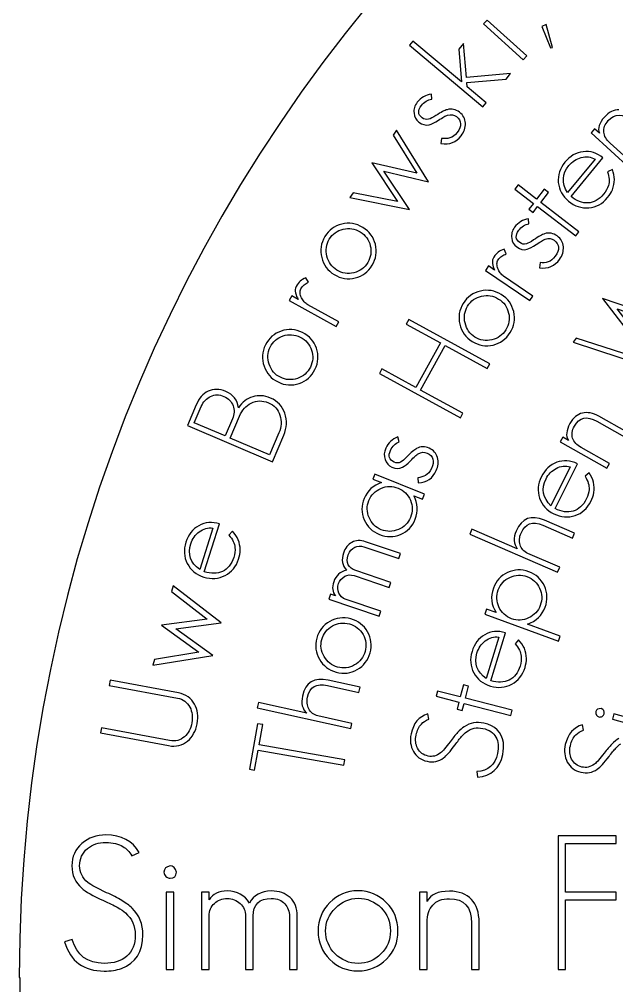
# Model space of a CAD drawing. Extents: x 17 to 567, y 64 to 412.
# Drawn here: x 17.2 to 80.5, y 249.4 to 351.6 of the extents above; entities that cross this region are included whole.
import ezdxf

# ---------------------------------------------------------------- set-up
doc = ezdxf.new("R2010")
doc.units = 0
doc.layers.add('Names', color=7, linetype='CONTINUOUS')

msp = doc.modelspace()

# ---------------------------------------------------------------- linework, layer by layer
at = {"layer": 'Names', "color": 7}
for points in [[(70.947102, 347.731743), (66.740981, 351.511842), (66.365557, 351.094105), (70.571693, 347.314018), (70.947102, 347.731743)], [(73.008298, 351.047781), (72.53027, 350.839185), (73.462992, 348.572421), (73.67478, 348.61787), (73.008298, 351.047781)], [(69.23968, 345.841512), (64.551413, 345.434598), (64.249145, 349.033352), (63.738097, 348.425152), (64.02725, 344.980977), (58.901036, 349.288382), (58.539747, 348.858405), (66.297367, 342.339907), (66.658657, 342.76989), (64.645992, 344.461076), (64.607454, 344.904997), (68.763823, 345.275236), (69.23968, 345.841512)], [(60.886783, 343.132619), (60.85665, 343.675391)], [(63.834806, 341.751449), (63.834795, 341.751519)], [(57.155173, 339.864782), (56.796277, 339.346845), (59.310346, 335.305758), (54.544301, 336.409507), (57.255035, 332.315515), (52.569265, 333.246736), (52.226049, 332.751441), (58.519726, 331.472215), (55.827176, 335.520555), (60.547549, 334.398592), (57.155173, 339.864782)], [(78.627295, 339.530619), (78.121431, 339.991762), (77.743363, 339.57702), (81.92264, 335.767228), (82.300707, 336.181991), (79.760674, 338.497466)], [(61.930458, 339.000109), (61.864494, 338.445083)], [(78.197975, 336.787699), (75.269838, 333.256275)], [(75.628703, 332.852463), (79.011046, 336.931708)], [(78.197975, 336.78764), (78.197975, 336.787699)], [(80.001166, 335.701462), (79.498704, 335.460168)], [(73.230695, 333.266265), (72.785941, 333.608556), (71.984173, 332.566713), (70.020047, 334.078284), (69.677768, 333.633541), (71.641894, 332.121967), (71.174204, 331.514267), (71.61898, 331.171987), (72.086637, 331.779688), (76.123509, 328.672946), (76.465788, 329.117692), (72.428918, 332.224431), (73.230695, 333.266265)], [(71.176809, 329.962163), (71.130058, 330.503747)], [(53.310217, 329.110394), (53.310217, 329.110394)], [(53.594373, 329.578781), (53.594373, 329.578781)], [(74.165799, 328.671865), (74.1659, 328.671944)], [(68.770223, 326.775891), (68.554642, 327.28671)], [(82.387973, 326.519537), (82.052242, 326.052191), (87.052757, 319.307255), (78.975579, 322.07469), (84.168471, 315.292396), (76.180287, 317.878597), (75.860642, 317.433663), (85.741648, 314.196197), (80.510247, 320.972175), (88.593738, 318.16624), (82.387973, 326.519537)], [(67.528553, 325.070289), (66.894318, 325.501248), (66.578915, 325.037035), (71.25648, 321.85884), (71.571872, 322.323034), (68.491176, 324.416241)], [(72.346893, 325.863399), (72.297843, 325.306619)], [(47.827458, 323.776598), (47.564238, 324.264726)], [(46.752645, 321.961144), (46.08048, 322.330151), (45.810407, 321.838209), (50.767714, 319.116861), (51.037789, 319.608823), (47.772822, 321.401123)], [(67.960974, 322.00622), (67.960974, 322.00622)], [(68.250452, 322.471325), (68.250452, 322.471325)], [(67.033047, 315.143024), (58.455052, 319.833592), (58.185804, 319.34119), (61.802018, 317.363811), (59.220151, 312.642181), (55.603939, 314.619569), (55.341122, 314.138899), (63.919089, 309.44833), (64.181928, 309.929001), (59.712555, 312.372926), (62.29442, 317.094556), (66.763793, 314.650621), (67.033047, 315.143024)], [(46.963045, 317.971682), (46.963206, 317.971591)], [(47.205866, 318.462763), (47.205776, 318.462813)], [(35.963208, 310.825867), (35.027543, 308.634499), (44.018908, 304.79539), (45.218096, 307.603937)], [(38.885549, 311.707014), (38.885439, 311.707446)], [(43.600607, 311.034259), (43.600632, 311.034119)], [(43.81577, 311.537833), (43.815748, 311.537883)], [(39.802181, 309.32089), (39.03325, 307.520002), (35.758927, 308.918089), (36.495522, 310.64327)], [(44.707186, 307.836745), (43.717887, 305.51973), (39.549253, 307.299637), (40.538572, 309.616662)], [(78.347248, 309.086971), (81.289423, 307.418568), (81.566484, 307.907107)], [(81.566484, 307.907107), (78.576672, 309.602508)], [(57.440466, 306.891861), (57.286649, 307.413223)], [(75.364885, 307.047479), (74.769466, 307.385134), (74.492643, 306.896955), (79.411906, 304.107428), (79.688738, 304.595606), (76.698927, 306.291007)], [(60.626577, 306.223597), (60.626676, 306.224299)], [(73.944393, 299.834566), (76.305483, 304.578629)], [(75.546799, 304.252806), (73.502845, 300.145853)], [(75.546799, 304.252896), (75.546799, 304.252806)], [(77.550385, 303.607107), (77.116342, 303.25739)], [(60.111521, 301.360974), (54.87079, 303.485903), (54.659685, 302.965432), (55.573241, 302.595034)], [(59.404002, 303.108847), (59.466963, 302.5535)], [(57.327622, 301.999627), (57.327659, 302.001828)], [(58.998951, 301.206476), (59.900092, 300.841103), (60.111521, 301.360974)], [(75.997158, 297.236683), (72.816074, 298.609405)], [(37.723925, 297.774543), (36.330571, 293.4038)], [(36.814709, 293.163485), (38.424028, 298.212329)], [(37.723925, 297.774543), (37.723925, 297.774543)], [(39.802709, 297.442073), (39.42711, 297.030233)], [(69.931785, 295.588571), (65.129283, 297.660957), (64.906999, 297.145671), (74.210455, 293.131032), (74.432733, 293.646298), (71.050582, 295.105768)], [(72.644186, 298.071886), (75.774615, 296.721027), (75.997158, 297.236683)], [(53.704323, 295.797014), (57.400785, 294.545526), (57.580818, 295.076969)], [(57.580818, 295.076969), (53.884364, 296.328466)], [(52.672369, 292.748822), (56.368826, 291.497344), (56.548889, 292.029297), (52.852433, 293.280795)], [(70.966753, 292.647769), (70.966804, 292.647689)], [(71.155317, 293.162134), (71.155309, 293.162044)], [(33.507183, 291.675446), (33.352681, 291.064532), (37.123991, 288.161429), (32.273511, 287.524078), (36.247592, 284.640404), (31.53274, 283.869617), (31.384855, 283.285431), (37.727557, 284.29403), (33.786521, 287.141357), (38.600623, 287.745634), (33.507183, 291.675446)], [(50.692019, 290.614763), (50.160456, 290.794827), (49.980393, 290.263264), (55.336877, 288.449763), (55.516938, 288.981326), (51.820487, 290.232823)], [(67.691519, 288.846388), (66.688719, 289.214093), (66.495411, 288.686795), (74.298974, 285.825504), (74.492273, 286.352822), (71.008316, 287.630247)], [(52.174953, 287.640607), (52.175021, 287.640697)], [(52.320165, 288.168936), (52.320165, 288.168936)], [(67.988183, 286.258116), (66.661879, 281.866582)], [(67.149396, 281.633804), (68.681481, 286.706563)], [(67.988183, 286.258116), (67.988183, 286.258116)], [(70.071691, 285.957649), (69.702454, 285.540103)], [(34.077475, 280.344328), (26.862094, 281.686769), (26.759397, 281.135035), (33.974778, 279.792585)], [(49.857838, 281.134645), (53.18502, 280.390085), (53.307753, 280.938144)], [(53.307753, 280.938144), (49.926762, 281.694757)], [(64.777256, 281.053512), (64.233671, 281.192955), (63.906857, 279.919595), (61.506224, 280.535734), (61.366784, 279.992139), (63.767394, 279.376), (63.576838, 278.633271), (64.120426, 278.493829), (64.310991, 279.236557), (69.245014, 277.970204), (69.38446, 278.513799), (64.450451, 279.780172), (64.777256, 281.053512)], [(34.077337, 280.344328), (34.077475, 280.344328)], [(47.655229, 278.189869), (42.550898, 279.332135), (42.428346, 278.784466), (52.316493, 276.571667), (52.439045, 277.119346), (48.84435, 277.923767)], [(60.579429, 277.552598), (60.46236, 278.123291)], [(78.80939, 278.682562), (78.80939, 278.682542)], [(85.621444, 276.602819), (80.173172, 278.118386), (80.022548, 277.577313), (85.470822, 276.061746), (85.621444, 276.602819)], [(42.995856, 276.991225), (42.443228, 277.088925), (41.591498, 272.275341), (42.144126, 272.177641), (42.521051, 274.307886), (51.595553, 272.702216), (51.693236, 273.254841), (42.618731, 274.86051), (42.995856, 276.991225)], [(66.39998, 277.145773), (66.399791, 277.145773)], [(33.140574, 275.309628), (25.925218, 276.652099), (25.82503, 276.113479), (33.040388, 274.771039)], [(76.939973, 276.394366), (76.835446, 276.967471)], [(65.651259, 272.027298), (65.722731, 271.438516)], [(80.41423, 258.465501), (80.41423, 259.278222), (75.060231, 259.278222), (75.060231, 264.434306), (80.41423, 264.434306), (80.41423, 265.247055), (74.266874, 265.247055), (74.266874, 251.088432), (75.060231, 251.088432), (75.060231, 258.465501), (80.41423, 258.465501)], [(29.151758, 263.125331), (29.925165, 263.462406)], [(33.858087, 261.400047), (33.858042, 261.399977)], [(33.600223, 251.088432), (33.600223, 259.278222), (32.786882, 259.278222), (32.786882, 251.088432), (33.600223, 251.088432)], [(37.324933, 258.465501), (37.324933, 259.278222), (36.512184, 259.278222), (36.512184, 251.088432), (37.324933, 251.088432), (37.324933, 256.740152)], [(60.390078, 258.286961), (60.390078, 259.278222), (59.577326, 259.278222), (59.577326, 251.088432), (60.390078, 251.088432), (60.390078, 256.065982)], [(41.172017, 256.740152), (41.172017, 251.088432), (41.985359, 251.088432), (41.985359, 256.740152)], [(45.832471, 256.740152), (45.832471, 251.088432), (46.645218, 251.088432)], [(46.645218, 251.088432), (46.645218, 256.740152)], [(65.089865, 255.986692), (65.089865, 251.088432), (65.903204, 251.088432)], [(65.903204, 251.088432), (65.903204, 256.065982)], [(30.322145, 254.756996), (30.322145, 254.756996)], [(56.517108, 255.173353), (56.517108, 255.173353)], [(57.310491, 255.173353), (57.310491, 255.173353)], [(22.845832, 254.281319), (22.033087, 254.003536)], [(17.236902, 250.24564), (17.308104, 250.24564), (17.308104, 88.496792), (33.497255, 88.496792), (33.497255, 64.24873), (98.182529, 64.24873), (98.182529, 88.496792), (114.300364, 88.496792), (114.300364, 102.047175)]]:
    msp.add_lwpolyline(points, dxfattribs=at)
for points in [[(178.985759, 411.9945), (89.665474, 411.9945), (17.236902, 339.565906), (17.236902, 250.24564)], [(60.85665, 343.675391), (60.241905, 343.597114), (59.741776, 343.308796), (59.356241, 342.810699)], [(59.356241, 342.810699), (59.076796, 342.44961), (58.962428, 342.070634), (59.013209, 341.67379)], [(59.867944, 341.167604), (59.413219, 341.519533), (59.387071, 341.955456), (59.789464, 342.475397)], [(59.789464, 342.475397), (60.085467, 342.857847), (60.451249, 343.076934), (60.886783, 343.132619)], [(59.013209, 341.67379), (59.050849, 341.275075), (59.221345, 340.958399), (59.524482, 340.723787)], [(61.320587, 341.411382), (61.008827, 341.202566), (60.752197, 341.072075), (60.550682, 341.020171)], [(62.033796, 341.829049), (61.835013, 341.728857), (61.597328, 341.589622), (61.320587, 341.411382)], [(62.510791, 342.031704), (62.391428, 341.996768), (62.232529, 341.929229), (62.033796, 341.829049)], [(62.169043, 341.265713), (62.326514, 341.357204), (62.454886, 341.422502), (62.553997, 341.461293)], [(63.834795, 341.751519), (63.430528, 342.064408), (62.989181, 342.157792), (62.510791, 342.031704)], [(62.553997, 341.461293), (62.926014, 341.554187), (63.238374, 341.502833), (63.491082, 341.307245)], [(64.450101, 340.599934), (64.429584, 341.065818), (64.224851, 341.449652), (63.834806, 341.751449)], [(80.702523, 342.030423), (80.153504, 342.023423), (79.642222, 341.761767), (79.168718, 341.24232)], [(79.57358, 340.873249), (80.299139, 341.669175), (81.103752, 341.664389), (81.987384, 340.859533)], [(59.524482, 340.723787), (59.878293, 340.449947), (60.238482, 340.355942), (60.605046, 340.44178)], [(60.550682, 341.020171), (60.297774, 340.962011), (60.07019, 341.011169), (59.867944, 341.167604)], [(60.605046, 340.44178), (60.857793, 340.49974), (61.188894, 340.659043), (61.598358, 340.919548)], [(61.598358, 340.919548), (61.821328, 341.05876), (62.011523, 341.174149), (62.169043, 341.265713)], [(63.491082, 341.307245), (64.068723, 340.860168), (64.09497, 340.297344), (63.569763, 339.618811)], [(64.013616, 339.27538), (64.326493, 339.679644), (64.471985, 340.121155), (64.450101, 340.599934)], [(79.168718, 341.24232), (78.609066, 340.628393), (78.42859, 340.05783), (78.627295, 339.530619)], [(79.105704, 339.669013), (79.060757, 340.080462), (79.216845, 340.481883), (79.57358, 340.873249)], [(63.569763, 339.618811), (63.329518, 339.308384), (63.070923, 339.116066), (62.79403, 339.041853)], [(79.760674, 338.497466), (79.362706, 338.860237), (79.144374, 339.250765), (79.105704, 339.669013)], [(61.864494, 338.445083), (62.760815, 338.305411), (63.477188, 338.582243), (64.013616, 339.27538)], [(62.79403, 339.041853), (62.537128, 338.96357), (62.249276, 338.949456), (61.930458, 339.000109)], [(76.9177, 337.58229), (76.167505, 337.4928), (75.524346, 337.124825), (74.988239, 336.478245)], [(79.011046, 336.931708), (78.371533, 337.46195), (77.673762, 337.678821), (76.9177, 337.58229)], [(74.988239, 336.478245), (74.446426, 335.824807), (74.212137, 335.105996), (74.285351, 334.321864)], [(75.409961, 336.128459), (75.765412, 336.557135), (76.199495, 336.83757), (76.712259, 336.969758)], [(76.712259, 336.969758), (77.243802, 337.11011), (77.739048, 337.049638), (78.197975, 336.78764)], [(75.269838, 333.256275), (74.617481, 334.271631), (74.664189, 335.229031), (75.409961, 336.128459)], [(79.498704, 335.460168), (79.686974, 334.900823), (79.719159, 334.417622), (79.595201, 334.010556)], [(80.006162, 333.562819), (80.295377, 334.283482), (80.293695, 334.996361), (80.001166, 335.701462)], [(74.285351, 334.321864), (74.357428, 333.550658), (74.720247, 332.894045), (75.373885, 332.352055)], [(79.595201, 334.010556), (79.495198, 333.690208), (79.322964, 333.382386), (79.078114, 333.087071)], [(79.499796, 332.737398), (79.727098, 333.011467), (79.895841, 333.286605), (80.006162, 333.562819)], [(75.373885, 332.352055), (76.020261, 331.816115), (76.735514, 331.584768), (77.519663, 331.658005)], [(77.423744, 332.164233), (76.817234, 332.133699), (76.218895, 332.363236), (75.628703, 332.852463)], [(79.078114, 333.087071), (78.600317, 332.510844), (78.048872, 332.20323), (77.423744, 332.164233)], [(77.519663, 331.658005), (78.297938, 331.724172), (78.957983, 332.083969), (79.499796, 332.737398)], [(53.594373, 329.578781), (52.891964, 330.004886), (52.151991, 330.122807), (51.374458, 329.932561)], [(71.130058, 330.503747), (70.518006, 330.406547), (70.026936, 330.103136), (69.656875, 329.593437)], [(51.374458, 329.932561), (50.596944, 329.742238), (49.997442, 329.299787), (49.575949, 328.605007)], [(50.044342, 328.320846), (50.390112, 328.89083), (50.880346, 329.250156), (51.515016, 329.398856)], [(51.515016, 329.398856), (52.142088, 329.552224), (52.740473, 329.456116), (53.310217, 329.110394)], [(53.310217, 329.110394), (53.872088, 328.769526), (54.231303, 328.279385), (54.387857, 327.639923)], [(54.928894, 327.792167), (54.741527, 328.557128), (54.296753, 329.152676), (53.594373, 329.578781)], [(69.656875, 329.593437), (69.388632, 329.223949), (69.285959, 328.841639), (69.348872, 328.446534)], [(70.218819, 327.966795), (69.753536, 328.304629), (69.714006, 328.739534), (70.100148, 329.271576)], [(70.100148, 329.271576), (70.3843, 329.662928), (70.743177, 329.893131), (71.176809, 329.962163)], [(49.575949, 328.605007), (49.149844, 327.902601), (49.03829, 327.164136), (49.241289, 326.389636)], [(49.793962, 326.535305), (49.629647, 327.179514), (49.712951, 327.774709), (50.044342, 328.320846)], [(69.348872, 328.446534), (69.398823, 328.049159), (69.578847, 327.737871), (69.889043, 327.512663)], [(71.663295, 328.255009), (71.358105, 328.036606), (71.105587, 327.898424), (70.905782, 327.840365)], [(72.363381, 328.694347), (72.16779, 328.588), (71.934462, 328.441671), (71.663295, 328.255009)], [(71.955934, 327.771946), (72.174568, 327.918005), (72.361106, 328.039098), (72.515755, 328.135448)], [(72.833941, 328.91139), (72.715718, 328.87285), (72.558941, 328.800477), (72.363381, 328.694347)], [(72.515755, 328.135448), (72.670484, 328.231746), (72.796643, 328.300907), (72.894503, 328.34267)], [(74.1659, 328.671944), (73.752239, 328.972271), (73.308244, 329.052084), (72.833941, 328.91139)], [(72.894503, 328.34267), (73.263509, 328.446968), (73.5773, 328.405233), (73.835872, 328.217383)], [(73.835872, 328.217383), (74.426959, 327.788214), (74.470449, 327.226481), (73.966417, 326.532133)], [(74.816135, 327.539771), (74.781701, 328.004785), (74.564835, 328.38217), (74.165799, 328.671865)], [(54.387857, 327.639923), (54.541448, 327.01296), (54.44788, 326.418417), (54.106902, 325.856312)], [(54.574951, 325.572391), (55.001194, 326.27502), (55.11918, 327.014944), (54.928894, 327.792167)], [(68.554642, 327.28671), (68.29048, 327.190413), (68.080628, 327.084735), (67.925098, 326.969538)], [(69.889043, 327.512663), (70.251083, 327.249804), (70.613995, 327.166899), (70.977754, 327.263927)], [(70.905782, 327.840365), (70.654768, 327.774402), (70.425793, 327.816631), (70.218819, 327.966795)], [(70.977754, 327.263927), (71.22861, 327.329696), (71.554665, 327.499018), (71.955934, 327.771946)], [(74.42047, 326.202446), (74.720808, 326.616105), (74.852691, 327.061881), (74.816135, 327.539771)], [(49.241289, 326.389636), (49.43162, 325.612421), (49.874111, 325.01307), (50.568897, 324.59158)], [(50.853027, 325.059968), (50.306653, 325.391436), (49.953624, 325.883216), (49.793962, 326.535305)], [(67.453468, 326.446024), (67.325206, 326.257059), (67.278879, 326.034592), (67.314487, 325.778599)], [(67.925098, 326.969538), (67.769689, 326.854278), (67.612379, 326.679901), (67.453468, 326.446024)], [(67.794364, 325.717419), (67.792388, 325.884469), (67.834507, 326.032241), (67.921714, 326.160621)], [(67.921714, 326.160621), (68.024409, 326.311695), (68.148335, 326.437331), (68.293384, 326.537337)], [(68.293384, 326.537337), (68.438533, 326.63734), (68.597393, 326.716709), (68.770223, 326.775891)], [(72.297843, 325.306619), (73.198022, 325.194565), (73.905564, 325.493298), (74.42047, 326.202446)], [(73.966417, 326.532133), (73.735802, 326.214497), (73.483256, 326.014354), (73.208752, 325.931668)], [(52.643413, 324.790563), (52.003836, 324.634003), (51.407046, 324.723895), (50.853027, 325.059968)], [(54.106902, 325.856312), (53.770826, 325.302296), (53.282991, 324.947053), (52.643413, 324.790563)], [(52.788673, 324.237619), (53.553408, 324.42498), (54.148823, 324.869984), (54.574951, 325.572391)], [(67.314487, 325.778599), (67.350124, 325.52261), (67.421514, 325.2865), (67.528553, 325.070289)], [(67.88886, 325.222825), (67.8282, 325.385551), (67.796867, 325.550299), (67.794364, 325.717419)], [(68.144923, 324.759111), (68.034922, 324.90563), (67.949564, 325.060218), (67.88886, 325.222825)], [(73.208752, 325.931668), (72.954385, 325.845382), (72.667111, 325.822587), (72.346893, 325.863399)], [(47.564238, 324.264726), (47.310345, 324.143772), (47.111454, 324.018685), (46.967518, 323.889383)], [(50.568897, 324.59158), (51.271303, 324.165475), (52.011227, 324.047484), (52.788673, 324.237619)], [(68.491176, 324.416241), (68.370442, 324.498425), (68.255015, 324.612511), (68.144923, 324.759111)], [(46.547526, 323.323605), (46.43753, 323.123461), (46.412655, 322.8975), (46.472441, 322.646034)], [(46.967518, 323.889383), (46.823511, 323.759981), (46.683617, 323.571468), (46.547526, 323.323605)], [(46.95608, 322.630528), (46.93782, 322.796677), (46.965167, 322.947752), (47.040978, 323.083791)], [(47.040978, 323.083791), (47.128836, 323.244004), (47.240438, 323.380723), (47.375312, 323.493989)], [(47.375312, 323.493989), (47.510189, 323.607185), (47.660975, 323.701441), (47.827458, 323.776598)], [(68.250452, 322.471325), (67.552948, 322.905418), (66.814395, 323.031788), (66.034739, 322.850422)], [(46.472441, 322.646034), (46.532233, 322.394557), (46.625578, 322.166274), (46.752645, 321.961144)], [(47.096889, 322.147124), (47.021121, 322.303224), (46.974337, 322.464388), (46.95608, 322.630528)], [(47.395694, 321.709698), (47.272228, 321.845256), (47.172725, 321.990975), (47.096889, 322.147124)], [(66.034739, 322.850422), (65.255075, 322.668987), (64.650575, 322.233412), (64.221157, 321.543488)], [(64.686293, 321.254022), (65.03854, 321.82), (65.532835, 322.173711), (66.169176, 322.315156)], [(66.169176, 322.315156), (66.797959, 322.461215), (67.395228, 322.3583), (67.960974, 322.00622)], [(67.960974, 322.00622), (68.518924, 321.658946), (68.872498, 321.164722), (69.02176, 320.523537)], [(69.564504, 320.669576), (69.386029, 321.436639), (68.947922, 322.037212), (68.250452, 322.471325)], [(47.772822, 321.401123), (47.644792, 321.471394), (47.519158, 321.574339), (47.395694, 321.709698)], [(64.221157, 321.543488), (63.787074, 320.845986), (63.667092, 320.108844), (63.861239, 319.33209)], [(64.415554, 319.471413), (64.258546, 320.117472), (64.348687, 320.711659), (64.686293, 321.254022)], [(69.02176, 320.523537), (69.16827, 319.894845), (69.067804, 319.301419), (68.720462, 318.743239)], [(69.185226, 318.453974), (69.619461, 319.151706), (69.745888, 319.89024), (69.564504, 320.669576)], [(47.205776, 318.462813), (46.469159, 318.826564), (45.721772, 318.880059), (44.963611, 318.623247)], [(63.861239, 319.33209), (64.042677, 318.552755), (64.478289, 317.948388), (65.168213, 317.518999)], [(65.457711, 317.984105), (64.915127, 318.321769), (64.567751, 318.817555), (64.415554, 319.471413)], [(44.963611, 318.623247), (44.205452, 318.366455), (43.646457, 317.873732), (43.286626, 317.145128)], [(43.777682, 316.90267), (44.072855, 317.500391), (44.530179, 317.900779), (45.149629, 318.103827)], [(45.149629, 318.103827), (45.761069, 318.310818), (46.365549, 318.266773), (46.963045, 317.971682)], [(46.963206, 317.971591), (47.55246, 317.680614), (47.952708, 317.223358), (48.163991, 316.599851)], [(48.689915, 316.798264), (48.437168, 317.544165), (47.942483, 318.098982), (47.205866, 318.462763)], [(67.244874, 317.694268), (66.60357, 317.545016), (66.007852, 317.641815), (65.457711, 317.984105)], [(68.720462, 318.743239), (68.37807, 318.193078), (67.886207, 317.843431), (67.244874, 317.694268)], [(67.383818, 317.139702), (68.15065, 317.318395), (68.751111, 317.756482), (69.185226, 318.453974)], [(43.286626, 317.145128), (42.922873, 316.408486), (42.875609, 315.663155), (43.144903, 314.909105)], [(43.682742, 315.102132), (43.463199, 315.729723), (43.49492, 316.329896), (43.777682, 316.90267)], [(65.168213, 317.518999), (65.865716, 317.084877), (66.60425, 316.958447), (67.383818, 317.139702)], [(48.163991, 316.599851), (48.37121, 315.988507), (48.329446, 315.388114), (48.038244, 314.798602)], [(48.529251, 314.556165), (48.893146, 315.293037), (48.946683, 316.0404), (48.689915, 316.798264)], [(43.144903, 314.909105), (43.401694, 314.151261), (43.894392, 313.592431), (44.623019, 313.232604)], [(44.865434, 313.723925), (44.292427, 314.006894), (43.898202, 314.466293), (43.682742, 315.102132)], [(48.038244, 314.798602), (47.751328, 314.217609), (47.296059, 313.821495), (46.672407, 313.610279)], [(46.865117, 313.071929), (47.61077, 313.324798), (48.165475, 313.819553), (48.529251, 314.556165)], [(44.623019, 313.232604), (45.359659, 312.868842), (46.107003, 312.815278), (46.865117, 313.071929)], [(46.672407, 313.610279), (46.048761, 313.398943), (45.446453, 313.436832), (44.865434, 313.723925)], [(37.214409, 312.256807), (36.677823, 311.999725), (36.260783, 311.522728), (35.963208, 310.825867)], [(39.105829, 312.223473), (38.417387, 312.517393), (37.786914, 312.528505), (37.214409, 312.256807)], [(37.486762, 311.709018), (37.915582, 311.923087), (38.38185, 311.922406), (38.885549, 311.707014)], [(40.429668, 310.511816), (40.336323, 311.315967), (39.894956, 311.886529), (39.105829, 312.223473)], [(43.815748, 311.537883), (43.169346, 311.813885), (42.542934, 311.85793), (41.93654, 311.670018)], [(36.495522, 310.64327), (36.707078, 311.138756), (37.037512, 311.494019), (37.486762, 311.709018)], [(38.885439, 311.707446), (39.372498, 311.499544), (39.699009, 311.171429), (39.864947, 310.723302)], [(39.864947, 310.723302), (40.03086, 310.275154), (40.009863, 309.807677), (39.802181, 309.32089)], [(41.93654, 311.670018), (41.326652, 311.473978), (40.82437, 311.087864), (40.429668, 310.511816)], [(40.538572, 309.616662), (40.814693, 310.263312), (41.228862, 310.72185), (41.781123, 310.992216)], [(41.781123, 310.992216), (42.364355, 311.289029), (42.970842, 311.303004), (43.600607, 311.034259)], [(43.600632, 311.034119), (44.221928, 310.768838), (44.628816, 310.327007), (44.821297, 309.708676)], [(45.342474, 309.91815), (45.097141, 310.668095), (44.588238, 311.207987), (43.81577, 311.537833)], [(44.821297, 309.708676), (45.017792, 309.098923), (44.979677, 308.474957), (44.707186, 307.836745)], [(45.218096, 307.603937), (45.555035, 308.393073), (45.59648, 309.16447), (45.342474, 309.91815)], [(76.834836, 309.944837), (76.300782, 309.817487), (75.860391, 309.44798), (75.513686, 308.836585)], [(78.576672, 309.602508), (77.949512, 309.958141), (77.368911, 310.072247), (76.834836, 309.944837)], [(75.513686, 308.836585), (75.103897, 308.113938), (75.054285, 307.517569), (75.364885, 307.047479)], [(75.990202, 308.56636), (76.521462, 309.503216), (77.307146, 309.676753), (78.347248, 309.086971)], [(75.80078, 307.288385), (75.6659, 307.679685), (75.729107, 308.105679), (75.990202, 308.56636)], [(57.286649, 307.413223), (56.706248, 307.195961), (56.285553, 306.800738), (56.02454, 306.227503)], [(56.523128, 306.000471), (56.7235, 306.44063), (57.029316, 306.737754), (57.440466, 306.891861)], [(76.698927, 306.291007), (76.230517, 306.556638), (75.931113, 306.889098), (75.80078, 307.288385)], [(56.02454, 306.227503), (55.835347, 305.811939), (55.810929, 305.416855), (55.951284, 305.042213)], [(56.899435, 304.74555), (56.376133, 304.983813), (56.250679, 305.40211), (56.523128, 306.000471)], [(58.855872, 305.886704), (58.685396, 305.743608), (58.485953, 305.553574), (58.25746, 305.316612)], [(59.273688, 306.193267), (59.165515, 306.131905), (59.026323, 306.02986), (58.855872, 305.886704)], [(59.116587, 305.368714), (59.248952, 305.494002), (59.358863, 305.586887), (59.446422, 305.647389)], [(60.626676, 306.224299), (60.161432, 306.436085), (59.710433, 306.425814), (59.273688, 306.193267)], [(59.446422, 305.647389), (59.78722, 305.823118), (60.103032, 305.8448), (60.393851, 305.712455)], [(60.393851, 305.712455), (61.058637, 305.409756), (61.213255, 304.867963), (60.857694, 304.087056)], [(61.489559, 305.243887), (61.362898, 305.692695), (61.075344, 306.019249), (60.626577, 306.223597)], [(55.951284, 305.042213), (56.079314, 304.662776), (56.317919, 304.393621), (56.666793, 304.234779)], [(57.597796, 304.759263), (57.364969, 304.644466), (57.132192, 304.640132), (56.899435, 304.74555)], [(58.25746, 305.316612), (58.001908, 305.041752), (57.782014, 304.855982), (57.597796, 304.759263)], [(57.783245, 304.208049), (58.015942, 304.322386), (58.301692, 304.553432), (58.6405, 304.900887)], [(58.6405, 304.900887), (58.82559, 305.087567), (58.984261, 305.243446), (59.116587, 305.368714)], [(61.368376, 303.854498), (61.580161, 304.319763), (61.620552, 304.782886), (61.489559, 305.243887)], [(74.118871, 304.733817), (73.408958, 304.475343), (72.866893, 303.970138), (72.492641, 303.21818)], [(76.305483, 304.578629), (75.561777, 304.948777), (74.83289, 305.00049), (74.118871, 304.733817)], [(56.666793, 304.234779), (57.073972, 304.04947), (57.44613, 304.04057), (57.783245, 304.208049)], [(59.466963, 302.5535), (60.371386, 302.623071), (61.005184, 303.056854), (61.368376, 303.854498)], [(60.857694, 304.087056), (60.694976, 303.729821), (60.487467, 303.483329), (60.23496, 303.347611)], [(72.983104, 302.974081), (73.231237, 303.472619), (73.589792, 303.844819), (74.058783, 304.09063)], [(74.058783, 304.09063), (74.544197, 304.348794), (75.040202, 304.402859), (75.546799, 304.252896)], [(78.043857, 301.526163), (78.160711, 302.293836), (77.996409, 302.987475), (77.550385, 303.607107)], [(55.573241, 302.595034), (54.686937, 302.304177), (54.073992, 301.739971), (53.734406, 300.902486)], [(60.23496, 303.347611), (60.002891, 303.212273), (59.725899, 303.132852), (59.404002, 303.108847)], [(72.492641, 303.21818), (72.114435, 302.458244), (72.05056, 301.704945), (72.300933, 300.958263)], [(73.502845, 300.145853), (72.635776, 300.98533), (72.462542, 301.928073), (72.983104, 302.974081)], [(77.116342, 303.25739), (77.427492, 302.755888), (77.569195, 302.292805), (77.541467, 301.868162)], [(54.242132, 300.695534), (54.485729, 301.296298), (54.910668, 301.724906), (55.516994, 301.981407)], [(55.516994, 301.981407), (56.123324, 302.237869), (56.726864, 302.244336), (57.327622, 301.999627)], [(57.327659, 302.001828), (57.93668, 301.754896), (58.369423, 301.328271), (58.625915, 300.721942)], [(77.541467, 301.868162), (77.517535, 301.53346), (77.419821, 301.194424), (77.248997, 300.850973)], [(77.739466, 300.606904), (77.898072, 300.92563), (77.999562, 301.232052), (78.043857, 301.526163)], [(53.734406, 300.902486), (53.425697, 300.141129), (53.427362, 299.391944), (53.739006, 298.654891)], [(54.248933, 298.890472), (53.99753, 299.484819), (53.995295, 300.086493), (54.242132, 300.695534)], [(58.625915, 300.721942), (58.877592, 300.127485), (58.879904, 299.52563), (58.632914, 298.916338)], [(59.139765, 298.711249), (59.482795, 299.557273), (59.435876, 300.389002), (58.998951, 301.206476)], [(72.300933, 300.958263), (72.547246, 300.223883), (73.05049, 299.667555), (73.810687, 299.289219)], [(77.248997, 300.850973), (76.915487, 300.180839), (76.448869, 299.755375), (75.849209, 299.57461)], [(76.058251, 299.103679), (76.800848, 299.345887), (77.361263, 299.846958), (77.739466, 300.606904)], [(75.849209, 299.57461), (75.265703, 299.406409), (74.630754, 299.492927), (73.944393, 299.834566)], [(38.424028, 298.212329), (37.632524, 298.464647), (36.904309, 298.404496), (36.239351, 298.032045)], [(53.739006, 298.654891), (54.045843, 297.929551), (54.579941, 297.412523), (55.341272, 297.103838)], [(55.547582, 297.610425), (54.938309, 297.857477), (54.505428, 298.284153), (54.248933, 298.890472)], [(58.632914, 298.916338), (58.389435, 298.315825), (57.964471, 297.887378), (57.35802, 297.630946)], [(57.589093, 297.108843), (58.314181, 297.415766), (58.831071, 297.949892), (59.139765, 298.711249)], [(72.816074, 298.609405), (71.416412, 299.213381), (70.421819, 298.832372), (69.832288, 297.466128)], [(70.33529, 297.249076), (70.776451, 298.27146), (71.546096, 298.54571), (72.644186, 298.071886)], [(73.810687, 299.289219), (74.562386, 298.915107), (75.311579, 298.853254), (76.058251, 299.103679)], [(36.239351, 298.032045), (35.577182, 297.668284), (35.118531, 297.08626), (34.86343, 296.286023)], [(36.278081, 297.387217), (36.718426, 297.716443), (37.200374, 297.845545), (37.723925, 297.774543)], [(40.607951, 295.46081), (40.606258, 296.237323), (40.337971, 296.897757), (39.802709, 297.442073)], [(57.35802, 297.630946), (56.751561, 297.374504), (56.148089, 297.368048), (55.547582, 297.610425)], [(69.832288, 297.466128), (69.521248, 296.745332), (69.554431, 296.119463), (69.931785, 295.588571)], [(35.385386, 296.119603), (35.554494, 296.650185), (35.852089, 297.072726), (36.278081, 297.387217)], [(39.42711, 297.030233), (39.811153, 296.582065), (40.021868, 296.14603), (40.059249, 295.722117)], [(53.884364, 296.328466), (53.339723, 296.512865), (52.856113, 296.493465), (52.433522, 296.270507)], [(55.341272, 297.103838), (56.102625, 296.795123), (56.851883, 296.796584), (57.589093, 297.108843)], [(70.2458, 296.005126), (70.124385, 296.415195), (70.154306, 296.829838), (70.33529, 297.249076)], [(34.86343, 296.286023), (34.605615, 295.477267), (34.657352, 294.723027), (35.018847, 294.023313)], [(36.330571, 293.4038), (35.345584, 294.101142), (35.030509, 295.006407), (35.385386, 296.119603)], [(40.059249, 295.722117), (40.086624, 295.387686), (40.040989, 295.037719), (39.925515, 294.672255)], [(40.447287, 294.505836), (40.55546, 294.845062), (40.608865, 295.163377), (40.607951, 295.46081)], [(52.433522, 296.270507), (52.019629, 296.044346), (51.721918, 295.663317), (51.540393, 295.12714)], [(52.059222, 294.95141), (52.196836, 295.357775), (52.423249, 295.628091), (52.738553, 295.762378)], [(52.738553, 295.762378), (53.05388, 295.896575), (53.375806, 295.908207), (53.704323, 295.797014)], [(71.050582, 295.105768), (70.63162, 295.286523), (70.363348, 295.586349), (70.2458, 296.005126)], [(39.925515, 294.672255), (39.69821, 293.959047), (39.301934, 293.467375), (38.736868, 293.19722)], [(39.015156, 292.763697), (39.712087, 293.116377), (40.189469, 293.6971), (40.447287, 294.505836)], [(51.540393, 295.12714), (51.303278, 294.426815), (51.413049, 293.825831), (51.869665, 293.324179)], [(52.852433, 293.280795), (52.039709, 293.555956), (51.775295, 294.112824), (52.059222, 294.95141)], [(35.018847, 294.023313), (35.374318, 293.33513), (35.956567, 292.862078), (36.765574, 292.604174)], [(71.155309, 293.162044), (70.383979, 293.444883), (69.635133, 293.417975), (68.908763, 293.081462)], [(36.765574, 292.604174), (37.565567, 292.349164), (38.31542, 292.402428), (39.015156, 292.763697)], [(38.736868, 293.19722), (38.185883, 292.941869), (37.545165, 292.930638), (36.814709, 293.163485)], [(51.869665, 293.324179), (51.196404, 293.185888), (50.742683, 292.771034), (50.508535, 292.079418)], [(51.027406, 291.903829), (51.14448, 292.249512), (51.362201, 292.508286), (51.6807, 292.680152)], [(51.6807, 292.680152), (51.978729, 292.849034), (52.309299, 292.871857), (52.672369, 292.748822)], [(68.908763, 293.081462), (68.194194, 292.750313), (67.695513, 292.199081), (67.412684, 291.427753)], [(67.927082, 291.239011), (68.15028, 291.847642), (68.560498, 292.290364), (69.157808, 292.567186)], [(69.157808, 292.567186), (69.755117, 292.843989), (70.35809, 292.870806), (70.966753, 292.647769)], [(70.966804, 292.647689), (71.583812, 292.421528), (72.030731, 292.009687), (72.307535, 291.412377)], [(72.809024, 291.666057), (72.477876, 292.380626), (71.926645, 292.879305), (71.155317, 293.162134)], [(50.508535, 292.079418), (50.312266, 291.499957), (50.373658, 291.011748), (50.692019, 290.614763)], [(51.06164, 290.894749), (50.918776, 291.212814), (50.907366, 291.549177), (51.027406, 291.903829)], [(67.412684, 291.427753), (67.079625, 290.519356), (67.172563, 289.658907), (67.691519, 288.846388)], [(72.307535, 291.412377), (72.579041, 290.826499), (72.601684, 290.225055), (72.375502, 289.608025)], [(72.889308, 289.419673), (73.172134, 290.191001), (73.145359, 290.939795), (72.809024, 291.666057)], [(51.820487, 290.232823), (51.448674, 290.358802), (51.19574, 290.579327), (51.06164, 290.894749)], [(67.994852, 289.435209), (67.723504, 290.020717), (67.700948, 290.62198), (67.927082, 291.239011)], [(69.335828, 288.199338), (68.718549, 288.425729), (68.271565, 288.837619), (67.994852, 289.435209)], [(71.008316, 287.630247), (71.938648, 287.940433), (72.565627, 288.536902), (72.889308, 289.419673)], [(72.375502, 289.608025), (72.152304, 288.999644), (71.742128, 288.557012), (71.144638, 288.28012)], [(52.320165, 288.168936), (51.528023, 288.386649), (50.784015, 288.297878), (50.088159, 287.902144)], [(71.144638, 288.28012), (70.547137, 288.003227), (69.944211, 287.97632), (69.335828, 288.199338)], [(50.088159, 287.902144), (49.392301, 287.50649), (48.936667, 286.916888), (48.721253, 286.133328)], [(49.249505, 285.98811), (49.426145, 286.630906), (49.799486, 287.110626), (50.369298, 287.427229)], [(50.369298, 287.427229), (50.930531, 287.746185), (51.532429, 287.817338), (52.174953, 287.640607)], [(52.175021, 287.640697), (52.808688, 287.466569), (53.288263, 287.093258), (53.613722, 286.521004)], [(54.09243, 286.815404), (53.703093, 287.499984), (53.112329, 287.951164), (52.320165, 288.168936)], [(53.613722, 286.521004), (53.933045, 285.959971), (54.005551, 285.362481), (53.831213, 284.728534)], [(54.359034, 284.583436), (54.576983, 285.375855), (54.487976, 286.119844), (54.09243, 286.815404)], [(66.499813, 286.492955), (65.843302, 286.119083), (65.393626, 285.530122), (65.150777, 284.726072)], [(68.681481, 286.706563), (67.886239, 286.946738), (67.158997, 286.875446), (66.499813, 286.492955)], [(66.548423, 285.848718), (66.983686, 286.18463), (67.463599, 286.3211), (67.988183, 286.258116)], [(48.721253, 286.133328), (48.503532, 285.34116), (48.598241, 284.600343), (49.005222, 283.910899)], [(49.496983, 284.202156), (49.162668, 284.776823), (49.080166, 285.372151), (49.249505, 285.98811)], [(65.675222, 284.5676), (65.836117, 285.100694), (66.127305, 285.52773), (66.548423, 285.848718)], [(69.702454, 285.540103), (70.093304, 285.097861), (70.310654, 284.665089), (70.354517, 284.241817)], [(70.907142, 283.988929), (70.893426, 284.765322), (70.615215, 285.421561), (70.071691, 285.957649)], [(50.919166, 283.072683), (50.302933, 283.242026), (49.828879, 283.618581), (49.496983, 284.202156)], [(53.831213, 284.728534), (53.659368, 284.103726), (53.287351, 283.628621), (52.71496, 283.303189)], [(53.005891, 282.811056), (53.690221, 283.200484), (54.141271, 283.791277), (54.359034, 284.583436)], [(65.150777, 284.726072), (64.905376, 283.913482), (64.968659, 283.160113), (65.34089, 282.465994)], [(66.661879, 281.866582), (65.666321, 282.548769), (65.337436, 283.449108), (65.675222, 284.5676)], [(70.354517, 284.241817), (70.386953, 283.907846), (70.347518, 283.557238), (70.23676, 283.190013)], [(49.005222, 283.910899), (49.40079, 283.215339), (49.990367, 282.759864), (50.773925, 282.544454)], [(52.71496, 283.303189), (52.142568, 282.977747), (51.543955, 282.900928), (50.919166, 283.072683)], [(70.23676, 283.190013), (70.020406, 282.473412), (69.63169, 281.975734), (69.070818, 281.696969)], [(70.761315, 283.031632), (70.864239, 283.372449), (70.912849, 283.691545), (70.907142, 283.988929)], [(50.773925, 282.544454), (51.566092, 282.326732), (52.310078, 282.415513), (53.005891, 282.811056)], [(65.34089, 282.465994), (65.706854, 281.783347), (66.296278, 281.319273), (67.109137, 281.073773)], [(69.355998, 281.267761), (70.047454, 281.631062), (70.515895, 282.219012), (70.761315, 283.031632)], [(49.926762, 281.694757), (48.439129, 282.027657), (47.532854, 281.468135), (47.207921, 280.016103)], [(47.74245, 279.896471), (47.985615, 280.98308), (48.690739, 281.395812), (49.857838, 281.134645)], [(67.109137, 281.073773), (67.912937, 280.831025), (68.661881, 280.895771), (69.355998, 281.267761)], [(69.070818, 281.696969), (68.523781, 281.43322), (67.883315, 281.412178), (67.149396, 281.633804)], [(35.790883, 279.148197), (35.429362, 279.800323), (34.858184, 280.19904), (34.077337, 280.344328)], [(33.974778, 279.792585), (34.576218, 279.680761), (35.013756, 279.362516), (35.287413, 278.83809)], [(36.04685, 277.081167), (36.197018, 277.888851), (36.111888, 278.577855), (35.790883, 279.148197)], [(47.207921, 280.016103), (47.03653, 279.250001), (47.185089, 278.64126), (47.655229, 278.189869)], [(47.886228, 278.657596), (47.690645, 279.037924), (47.642834, 279.450876), (47.74245, 279.896471)], [(35.287413, 278.83809), (35.541145, 278.354507), (35.610411, 277.803084), (35.495092, 277.183822)], [(48.84435, 277.923767), (48.399054, 278.023469), (48.079688, 278.268028), (47.886228, 278.657596)], [(60.46236, 278.123291), (59.524573, 277.836698), (58.936523, 277.130868), (58.698201, 276.005849)], [(78.252614, 278.368101), (78.224786, 278.06328), (78.329491, 277.8778), (78.567145, 277.811733)], [(78.80939, 278.682542), (78.499355, 278.69155), (78.313746, 278.587845), (78.252614, 278.368101)], [(79.123421, 278.125893), (79.204205, 278.4163), (79.099489, 278.601869), (78.80939, 278.682562)], [(78.920303, 277.855778), (79.028933, 277.939263), (79.096483, 278.029225), (79.123421, 278.125893)], [(35.495092, 277.183822), (35.378243, 276.55554), (35.119716, 276.064939), (34.7197, 275.712049)], [(35.050956, 275.246624), (35.569604, 275.688815), (35.901568, 276.30032), (36.04685, 277.081167)], [(59.233776, 275.892403), (59.339663, 276.392494), (59.524042, 276.778047), (59.786771, 277.049034)], [(59.786771, 277.049034), (59.982583, 277.268578), (60.24674, 277.43655), (60.579429, 277.552598)], [(66.399791, 277.145773), (65.640785, 277.306437), (64.951844, 277.18181), (64.333013, 276.771571)], [(68.471257, 275.097071), (68.304887, 276.205613), (67.614411, 276.8885), (66.39998, 277.145773)], [(78.567145, 277.811733), (78.70133, 277.783906), (78.819113, 277.798019), (78.920303, 277.855778)], [(58.698201, 276.005849), (58.554422, 275.326956), (58.638638, 274.711788), (58.950987, 274.160395)], [(63.620975, 276.152669), (63.373522, 275.887838), (63.111594, 275.56544), (62.835172, 275.185462)], [(64.333013, 276.771571), (64.105708, 276.62368), (63.86843, 276.417469), (63.620975, 276.152669)], [(64.041853, 275.727565), (64.239487, 275.956348), (64.40967, 276.121007), (64.552285, 276.221519)], [(64.552285, 276.221519), (65.072206, 276.605721), (65.649275, 276.730669), (66.283473, 276.596322)], [(66.283473, 276.596322), (66.953356, 276.454367), (67.419784, 276.145752), (67.682711, 275.670306)], [(76.835446, 276.967471), (75.891664, 276.701299), (75.288417, 276.008432), (75.025738, 274.888819)], [(76.136531, 275.908129), (76.337137, 276.123569), (76.604842, 276.285574), (76.939973, 276.394366)], [(33.040388, 274.771039), (33.821232, 274.62566), (34.491436, 274.784752), (35.050956, 275.246624)], [(34.7197, 275.712049), (34.286201, 275.328548), (33.759843, 275.194401), (33.140574, 275.309628)], [(59.397863, 274.485627), (59.176717, 274.896377), (59.122042, 275.365315), (59.233776, 275.892403)], [(62.835172, 275.185462), (62.389676, 274.579883), (62.054015, 274.18438), (61.828217, 273.999)], [(63.349508, 274.838587), (63.613377, 275.202439), (63.844173, 275.498752), (64.041853, 275.727565)], [(67.682711, 275.670306), (67.939042, 275.205362), (67.994389, 274.629084), (67.848632, 273.941492)], [(68.39778, 273.825193), (68.497964, 274.298306), (68.522387, 274.722269), (68.471257, 275.097071)], [(75.558574, 274.763781), (75.675422, 275.261479), (75.868016, 275.642918), (76.136531, 275.908129)], [(80.675686, 275.532025), (80.445319, 275.38916), (80.203545, 275.188104), (79.950403, 274.92874)], [(80.362115, 274.494596), (80.564773, 274.718935), (80.738399, 274.87997), (80.883156, 274.977349)], [(58.950987, 274.160395), (59.252485, 273.602175), (59.733708, 273.253079), (60.394602, 273.113066)], [(60.510852, 273.662106), (60.002022, 273.769826), (59.631032, 274.044397), (59.397863, 274.485627)], [(61.828217, 273.999), (61.405395, 273.677923), (60.966265, 273.565618), (60.510852, 273.662106)], [(62.136511, 273.471962), (62.445014, 273.695611), (62.849345, 274.151176), (63.349508, 274.838587)], [(67.848632, 273.941492), (67.593233, 272.735771), (66.860761, 272.097729), (65.651259, 272.027298)], [(75.025738, 274.888819), (74.867127, 274.213209), (74.938049, 273.596379), (75.238435, 273.03832)], [(75.692079, 273.353761), (75.480071, 273.769236), (75.435426, 274.239246), (75.558574, 274.763781)], [(79.143773, 273.97883), (78.685212, 273.383041), (78.341062, 272.994935), (78.111299, 272.814491)], [(79.950403, 274.92874), (79.697247, 274.669345), (79.428382, 274.352712), (79.143773, 273.97883)], [(79.650649, 273.620874), (79.922356, 273.9789), (80.159519, 274.270147), (80.362115, 274.494596)], [(60.394602, 273.113066), (61.055496, 272.973163), (61.636148, 273.092546), (62.136511, 273.471962)], [(65.722731, 271.438516), (67.195855, 271.564955), (68.087545, 272.360568), (68.39778, 273.825193)], [(75.238435, 273.03832), (75.527769, 272.473693), (76.001273, 272.114226), (76.658964, 271.959908)], [(76.786935, 272.506276), (76.280558, 272.625178), (75.915619, 272.907576), (75.692079, 273.353761)], [(78.408251, 272.280866), (78.721551, 272.497908), (79.135692, 272.944484), (79.650649, 273.620874)], [(76.658964, 271.959908), (77.316688, 271.805631), (77.899782, 271.91266), (78.408251, 272.280866)], [(78.111299, 272.814491), (77.68161, 272.502673), (77.24015, 272.399928), (76.786935, 272.506276)], [(26.395785, 265.326345), (25.390784, 265.326345), (24.54455, 265.022336), (23.85708, 264.414347)], [(29.925165, 263.462406), (29.237672, 264.705022), (28.061213, 265.326345), (26.395785, 265.326345)], [(23.85708, 264.414347), (23.156698, 263.81966), (22.806495, 263.033126), (22.806495, 262.054786)], [(23.619242, 262.054786), (23.619242, 262.808014), (23.896815, 263.416006), (24.451967, 263.878788)], [(24.451967, 263.878788), (24.96758, 264.315296), (25.615511, 264.533538), (26.395785, 264.533558)], [(26.395785, 264.533558), (27.136104, 264.533538), (27.737656, 264.387959), (28.200421, 264.097231)], [(28.200421, 264.097231), (28.57038, 263.885677), (28.887496, 263.561855), (29.151758, 263.125331)], [(22.806495, 262.054786), (22.806495, 261.076398), (23.150228, 260.289683), (23.837721, 259.694607)], [(24.4919, 260.289475), (23.910127, 260.792169), (23.619242, 261.380608), (23.619242, 262.054786)], [(33.203247, 262.054786), (32.767101, 261.975103), (32.549044, 261.757022), (32.549044, 261.399977)], [(33.858042, 261.399977), (33.751943, 261.836493), (33.533667, 262.054786), (33.203247, 262.054786)], [(32.549044, 261.399977), (32.561349, 261.201885), (32.628594, 261.043324), (32.747591, 260.924314)], [(32.747591, 260.924314), (32.906228, 260.805414), (33.058035, 260.745839), (33.203292, 260.745839)], [(33.203292, 260.745839), (33.639808, 260.745839), (33.858087, 260.964022), (33.858087, 261.400047)], [(23.837721, 259.694607), (24.247218, 259.324642), (25.013958, 258.888495), (26.137992, 258.386213)], [(26.475059, 259.21893), (25.483392, 259.66836), (24.822322, 260.025224), (24.4919, 260.289475)], [(28.081192, 258.39591), (27.631736, 258.667019), (27.096366, 258.941327), (26.475059, 259.21893)], [(39.248771, 259.397463), (38.362803, 259.397444), (37.721515, 259.086799), (37.324933, 258.465501)], [(37.880479, 258.088457), (38.250439, 258.432198), (38.706535, 258.604072), (39.248771, 258.604072)], [(41.588382, 258.108447), (41.086078, 258.967786), (40.306202, 259.397444), (39.248771, 259.397463)], [(39.248771, 258.604072), (39.7773, 258.604072), (40.233397, 258.425603), (40.617067, 258.068518)], [(43.908605, 259.397463), (42.837839, 259.397444), (42.064435, 258.967786), (41.588382, 258.108447)], [(41.985359, 256.740152), (41.985359, 257.982771), (42.626452, 258.604072), (43.908605, 258.604072)], [(45.891763, 258.703324), (45.389459, 259.166078), (44.728415, 259.397444), (43.908605, 259.397463)], [(43.908605, 258.604072), (44.529914, 258.604072), (45.00589, 258.418985), (45.336514, 258.048819)], [(46.645218, 256.740152), (46.645192, 257.572851), (46.39404, 258.22726), (45.891763, 258.703324)], [(53.086384, 259.417414), (51.896614, 259.417414), (50.898476, 259.000851), (50.091978, 258.167739)], [(50.687458, 257.592822), (51.361642, 258.280304), (52.161273, 258.624042), (53.086384, 258.624062)], [(56.081086, 258.187709), (55.261473, 259.007537), (54.263239, 259.417414), (53.086384, 259.417414)], [(53.086384, 258.624062), (54.051827, 258.624042), (54.864968, 258.286961), (55.525837, 257.612811)], [(62.750257, 259.377474), (61.547169, 259.377474), (60.760427, 259.013971), (60.390078, 258.286961)], [(61.004935, 257.909943), (61.401517, 258.359374), (61.983295, 258.584105), (62.750257, 258.584105)], [(65.090164, 258.504823), (64.54812, 259.086587), (63.768145, 259.377474), (62.750257, 259.377474)], [(62.750257, 258.584105), (64.309989, 258.584105), (65.089834, 257.71832), (65.089865, 255.986692)], [(26.137992, 258.386213), (26.732654, 258.121551), (27.221744, 257.883519), (27.605238, 257.672103)], [(27.605238, 257.672103), (27.988708, 257.460775), (28.273028, 257.269051), (28.458214, 257.097197)], [(29.171711, 257.572851), (28.894137, 257.850434), (28.530623, 258.124774), (28.081192, 258.39591)], [(30.322145, 254.756996), (30.322145, 255.880574), (29.938675, 256.819231), (29.171711, 257.572851)], [(37.324933, 256.740152), (37.324933, 257.30857), (37.510108, 257.758051), (37.880479, 258.088457)], [(40.617067, 258.068518), (40.987023, 257.738059), (41.172017, 257.295266), (41.172017, 256.740152)], [(45.336514, 258.048819), (45.667134, 257.678679), (45.832446, 257.242434), (45.832471, 256.740152)], [(50.091978, 258.167739), (49.272563, 257.348352), (48.862869, 256.350203), (48.862869, 255.173353)], [(49.656255, 255.173353), (49.656255, 256.098867), (49.99999, 256.905339), (50.687458, 257.592822)], [(55.525837, 257.612811), (56.186682, 256.951545), (56.517108, 256.138386), (56.517108, 255.173353)], [(57.310491, 255.173353), (57.310491, 256.363097), (56.900674, 257.367913), (56.081086, 258.187709)], [(60.390078, 256.065982), (60.390078, 256.845839), (60.595075, 257.460476), (61.004935, 257.909943)], [(65.903204, 256.065982), (65.903204, 257.110117), (65.632178, 257.923047), (65.090164, 258.504823)], [(28.458214, 257.097197), (29.158599, 256.475879), (29.508803, 255.695814), (29.508803, 254.756996)], [(28.041258, 251.207623), (29.561846, 251.776092), (30.322145, 252.959212), (30.322145, 254.756996)], [(29.508803, 254.756996), (29.508803, 253.765293), (29.211448, 253.011867), (28.616786, 252.496659)], [(48.862869, 255.173353), (48.862869, 253.983566), (49.272563, 252.97877), (50.091978, 252.158974)], [(50.667502, 252.754164), (49.993321, 253.42854), (49.656255, 254.234905), (49.656255, 255.173353)], [(56.517108, 255.173353), (56.517108, 254.221601), (56.180016, 253.40864), (55.505858, 252.73449)], [(56.100743, 252.178936), (56.907244, 252.985456), (57.310491, 253.983566), (57.310491, 255.173353)], [(22.033087, 254.003536), (22.654394, 251.954417), (24.049113, 250.929857), (26.217263, 250.929857)], [(26.217263, 251.742609), (24.432408, 251.742609), (23.308599, 252.588844), (22.845832, 254.281319)], [(28.616786, 252.496659), (28.034986, 251.993945), (27.235154, 251.742609), (26.217263, 251.742609)], [(53.086384, 251.742609), (52.147964, 251.742609), (51.341661, 252.079802), (50.667502, 252.754164)], [(55.505858, 252.73449), (54.845009, 252.073258), (54.038514, 251.742609), (53.086384, 251.742609)], [(50.091978, 252.158974), (50.898476, 251.35288), (51.896614, 250.94983), (53.086384, 250.94983)], [(53.086384, 250.94983), (54.276552, 250.94983), (55.28133, 251.359529), (56.100743, 252.178936)], [(26.217263, 250.929857), (26.917647, 250.929857), (27.525645, 251.022553), (28.041258, 251.207623)]]:
    msp.add_open_spline(points, degree=3, dxfattribs=at)

doc.saveas('drawing.dxf')
